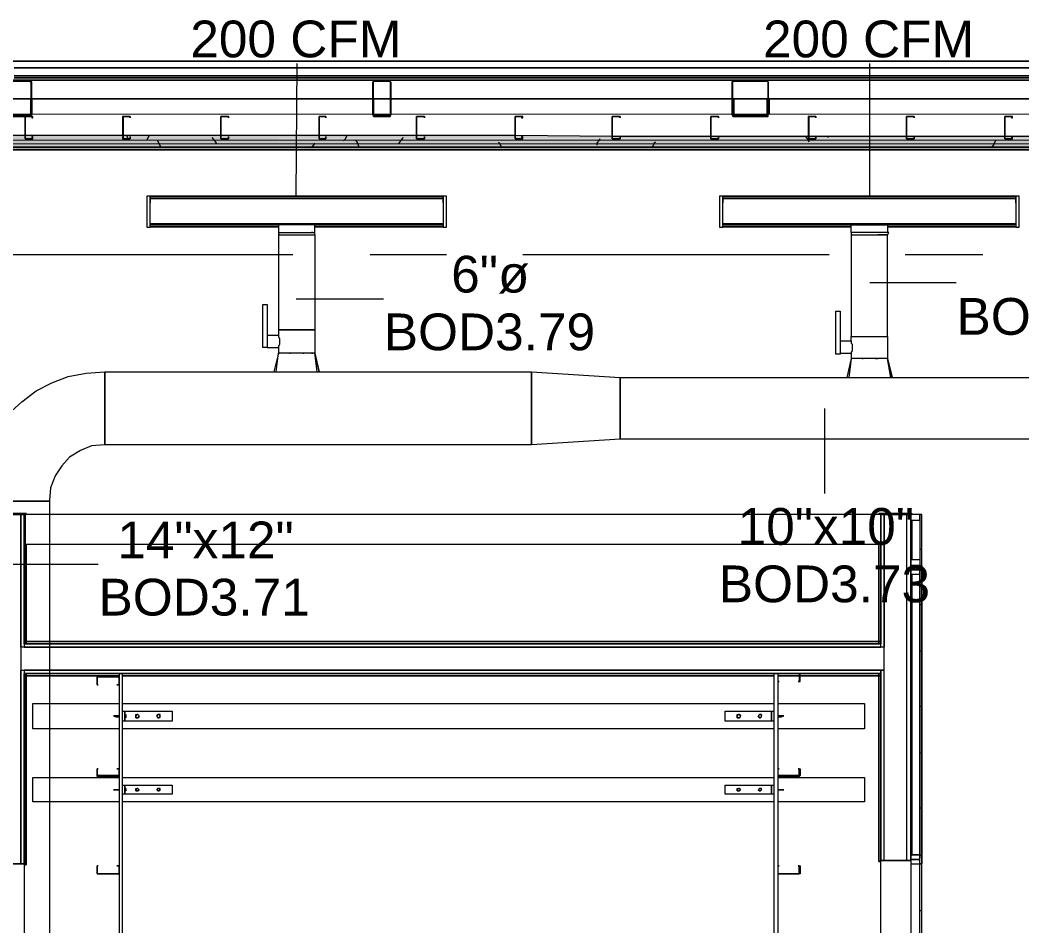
# Model space of a CAD drawing. Header units: metres. Extents: x 39 to 278, y -7 to 151.
# Drawn here: x 78.469 to 82.623, y 45.533 to 49.29 of the extents above; entities that cross this region are included whole.
import ezdxf

# ---------------------------------------------------------------- set-up
doc = ezdxf.new("R2010")
doc.units = ezdxf.units.M
doc.layers.add('HVAC - Ductos', color=5, linetype='Continuous', lineweight=50)
doc.layers.add('PDF_Geometry', color=7, linetype='Continuous', true_color=0xaaaaaa)
doc.layers.add('PDF_Solid Fills', color=7, linetype='Continuous', true_color=0xffffff)
doc.layers.add('PDF_Text', color=7, linetype='Continuous')
doc.styles.add('PDF Helvetica', font='')
doc.styles.get('PDF Helvetica').set_extended_font_data('Helvetica')

msp = doc.modelspace()

# ---------------------------------------------------------------- hatches: boundary and pattern name
at = {"layer": 'PDF_Solid Fills', "lineweight": 0, "transparency": 33554559}
h = msp.add_hatch(color=256, dxfattribs=at)
h.paths.add_polyline_path([(78.5136, 49.0318), (78.509, 48.8989), (78.3716, 48.8943), (78.3716, 48.8989), (78.367, 48.8989), (78.367, 48.8897), (78.5136, 48.8943), (78.5182, 49.0318)])
h.paths.add_polyline_path([(78.5182, 49.0364), (78.5182, 49.041), (78.367, 49.041)])
h.paths.add_polyline_path([(78.367, 49.0318), (78.3624, 49.0318), (78.3624, 48.8989)])
h = msp.add_hatch(color=256, dxfattribs=at)
h.paths.add_polyline_path([(80.0032, 48.8943), (80.0078, 49.0318), (80.0032, 49.0318)])
h.paths.add_polyline_path([(79.9345, 48.8943), (80.0032, 48.8897), (80.0032, 48.8943)])
h.paths.add_polyline_path([(79.9986, 49.0364), (79.9986, 49.041), (79.939, 49.041)])
h.paths.add_polyline_path([(79.9345, 49.0318), (79.9299, 49.0318), (79.9299, 48.8989)])
h = msp.add_hatch(color=256, dxfattribs=at)
h.paths.add_polyline_path([(81.4286, 49.041), (81.5707, 49.0364), (81.5707, 49.041)])
h.paths.add_polyline_path([(81.5707, 48.8989), (81.5662, 48.8989), (81.4241, 48.8943), (81.5707, 48.8897)])
h.paths.add_polyline_path([(81.4241, 49.0318), (81.4195, 49.0318), (81.4195, 48.8989)])
for points in [[(45.1878, 48.7981), (105.8441, 48.7981), (106.0827, 48.7935), (106.0827, 48.8073), (80.9245, 48.8118), (45.1878, 48.8118)], [(105.8441, 48.7797), (106.0811, 48.7752), (106.0827, 48.7752), (106.0827, 48.7935), (75.6353, 48.7981), (45.1878, 48.7981), (45.1878, 48.7797)], [(105.8441, 48.766), (106.0812, 48.7614), (106.0827, 48.7614), (106.0827, 48.7797), (45.1878, 48.7797), (45.1878, 48.766)]]:
    msp.add_hatch(color=256, dxfattribs=at).paths.add_polyline_path(points)

# ---------------------------------------------------------------- linework, layer by layer
at = {"layer": 'HVAC - Ductos', "lineweight": 0}
for points in [[(79.6136, 48.5597), (79.6182, 49.1097)], [(81.9924, 48.5597), (81.9924, 49.1097)], [(80.2232, 48.5368), (80.2232, 48.5597), (80.2232, 48.5551), (79.0086, 48.5551), (79.0086, 48.5597), (79.0086, 48.5368)], [(80.2232, 48.5597), (79.0086, 48.5597)], [(82.5974, 48.5368), (82.5974, 48.5597), (82.5974, 48.5551), (81.3828, 48.5551), (81.3828, 48.5597), (81.3828, 48.5368)], [(82.5974, 48.5597), (81.3828, 48.5597)], [(79.0086, 48.4864), (79.0086, 48.4955), (79.0086, 48.5047)], [(80.2232, 48.5047), (80.2232, 48.4955), (80.2232, 48.4864)], [(81.3828, 48.4864), (81.3828, 48.4955), (81.3828, 48.5047)], [(82.5974, 48.5047), (82.5974, 48.4955), (82.5974, 48.4864)], [(79.5403, 48.4314), (79.0086, 48.4314), (79.0086, 48.436), (79.0086, 48.4543), (79.0086, 48.4635)], [(79.0086, 48.4497), (79.0086, 48.4543), (79.0086, 48.4589)], [(79.0086, 48.436), (79.5403, 48.436)], [(80.2232, 48.4635), (80.2232, 48.4543), (80.2232, 48.436), (80.2232, 48.4314), (79.6916, 48.4314)], [(79.6916, 48.436), (80.2232, 48.436)], [(80.2232, 48.4589), (80.2232, 48.4543), (80.2232, 48.4497)], [(81.9145, 48.4314), (81.3828, 48.4314), (81.3828, 48.436), (81.3828, 48.4543), (81.3828, 48.4635)], [(81.3828, 48.4497), (81.3828, 48.4543), (81.3828, 48.4589)], [(81.3828, 48.436), (81.9145, 48.436)], [(81.9145, 48.4085), (81.9145, 48.3993), (81.9191, 48.3993), (81.9374, 48.3993), (81.9604, 48.3993), (81.9924, 48.3993), (82.02, 48.3993), (82.0428, 48.3993), (82.0612, 48.3993), (82.0658, 48.3993), (82.0703, 48.4085), (82.0612, 48.4085), (82.0474, 48.4085), (82.02, 48.4085), (81.9924, 48.4085), (81.9604, 48.4085), (81.9374, 48.4085), (81.9191, 48.4085), (81.9145, 48.4085), (81.9145, 48.4405), (81.9191, 48.4405), (81.9237, 48.4405), (81.9374, 48.4405), (81.9512, 48.4405), (81.9695, 48.4405), (81.9924, 48.4405), (82.0108, 48.4405), (82.0291, 48.4405), (82.0428, 48.4405), (82.0566, 48.4405), (82.0658, 48.4405), (82.0658, 48.4085)], [(82.5974, 48.4635), (82.5974, 48.4543), (82.5974, 48.436), (82.5974, 48.4314), (82.0658, 48.4314)], [(82.0658, 48.436), (82.5974, 48.436)], [(82.5974, 48.4589), (82.5974, 48.4543), (82.5974, 48.4497)], [(79.687, 48.3993), (79.6916, 48.3993), (79.6916, 48.0051), (79.6824, 48.0051), (79.6686, 48.0051), (79.6549, 48.0051), (79.6366, 48.0051), (79.6136, 48.0051), (79.5953, 48.0051), (79.577, 48.0051), (79.5632, 48.0051), (79.5495, 48.0051), (79.5403, 48.0051), (79.5403, 47.9823), (79.4944, 47.9823), (79.4944, 47.9777), (79.4944, 47.9685), (79.4944, 47.9639), (79.4944, 47.9593), (79.4944, 47.9501), (79.4944, 47.9455), (79.4944, 47.941), (79.4944, 47.9364), (79.4944, 47.9318), (79.5403, 47.9318), (79.5403, 47.9089), (79.5449, 47.9089), (79.5403, 47.9089)], [(79.5449, 48.3993), (79.5403, 48.3993), (79.5403, 48.0051), (79.5495, 48.0051), (79.5632, 48.0051), (79.577, 48.0051), (79.5953, 48.0051), (79.6136, 48.0051), (79.6366, 48.0051), (79.6549, 48.0051), (79.6686, 48.0051), (79.6824, 48.0051), (79.6916, 48.0051), (79.6916, 47.9089), (79.687, 47.9089), (79.6824, 47.9089), (79.6686, 47.9089), (79.6549, 47.9089), (79.6366, 47.9089), (79.6136, 47.9089), (79.5953, 47.9089), (79.577, 47.9089), (79.5632, 47.9089), (79.5495, 47.9089), (79.5449, 47.9089), (79.5403, 47.9089), (79.522, 47.831)], [(79.5403, 48.4085), (79.5449, 48.4085), (79.5586, 48.4085), (79.5862, 48.4085), (79.6136, 48.4085), (79.6458, 48.4085), (79.6686, 48.4085), (79.687, 48.4085), (79.6916, 48.4085)], [(79.5495, 48.3993), (79.5632, 48.3993), (79.577, 48.3993), (79.5862, 48.3993)], [(79.5908, 48.3993), (79.5953, 48.3993), (79.6136, 48.3993), (79.6366, 48.3993), (79.6412, 48.3993)], [(79.6458, 48.3993), (79.6549, 48.3993), (79.6686, 48.3993), (79.6824, 48.3993)], [(79.6824, 48.4085), (79.6778, 48.4085)], [(81.8686, 47.9593), (81.9145, 47.9593), (81.9145, 47.9777), (81.9191, 47.9777), (81.9237, 47.9777), (81.9374, 47.9777), (81.9512, 47.9777), (81.9695, 47.9777), (81.9924, 47.9777), (82.0108, 47.9777), (82.0291, 47.9777), (82.0428, 47.9777), (82.0566, 47.9777), (82.0658, 47.9777), (82.0658, 48.3993), (82.0612, 48.3993), (82.0566, 48.3993), (82.0428, 48.3993), (82.0291, 48.3993), (82.0245, 48.3993)], [(81.9191, 48.3993), (81.9145, 48.3993), (81.9145, 47.9777), (81.9191, 47.9777), (81.9237, 47.9777), (81.9374, 47.9777), (81.9512, 47.9777), (81.9695, 47.9777), (81.9924, 47.9777), (82.0108, 47.9777), (82.0291, 47.9777), (82.0428, 47.9777), (82.0566, 47.9777), (82.0658, 47.9777), (82.0658, 47.886), (82.0612, 47.886), (82.0566, 47.886), (82.0428, 47.886), (82.0291, 47.886), (82.0108, 47.886), (81.9924, 47.886), (81.9695, 47.886), (81.9512, 47.886), (81.9374, 47.886), (81.9237, 47.886), (81.9191, 47.886), (81.9145, 47.886), (81.8962, 47.8081)], [(81.9237, 48.3993), (81.9374, 48.3993), (81.9512, 48.3993), (81.9604, 48.3993)], [(81.9649, 48.3993), (81.9695, 48.3993), (81.9924, 48.3993), (82.0108, 48.3993), (82.0154, 48.3993)], [(81.9924, 48.2022), (82.3499, 48.2022)], [(79.6136, 48.1335), (79.9758, 48.1335)], [(79.5403, 47.9823), (79.5403, 47.9777), (79.5449, 47.9685), (79.5449, 47.9639), (79.5449, 47.9547), (79.5449, 47.9455), (79.5403, 47.9364), (79.5403, 47.9318)], [(81.8686, 47.9547), (81.8686, 47.9501), (81.8686, 47.9455), (81.8686, 47.9364), (81.8686, 47.9318), (81.8686, 47.9272), (81.8686, 47.918), (81.8686, 47.9135), (81.8686, 47.9089), (81.9145, 47.9089), (81.9145, 47.886), (81.9054, 47.8081)], [(81.9145, 47.9593), (81.9145, 47.9547), (81.9145, 47.9501), (81.9191, 47.9455), (81.9191, 47.9364), (81.9191, 47.9272), (81.9191, 47.918), (81.9145, 47.9135), (81.9145, 47.9089)], [(79.5312, 47.831), (79.5403, 47.9089), (79.522, 47.831), (79.5266, 47.831), (79.5312, 47.831), (79.5403, 47.831)], [(79.7099, 47.831), (79.6916, 47.9089), (79.7099, 47.831)], [(79.7008, 47.831), (79.6916, 47.9089)], [(81.9145, 47.886), (81.8962, 47.8081), (81.9008, 47.8081), (81.9054, 47.8081), (81.9145, 47.8081)], [(81.9191, 47.886), (81.9191, 47.886)], [(81.9191, 47.886), (81.9191, 47.886)], [(82.0841, 47.8081), (82.0658, 47.886), (82.0841, 47.8081)], [(82.0795, 47.8081), (82.0658, 47.886)], [(78.422, 47.6568), (78.477, 47.7073), (78.5366, 47.7531), (78.6007, 47.7851), (78.6694, 47.8126), (78.7428, 47.8264), (78.8207, 47.831), (78.8207, 47.5285), (78.7657, 47.5239), (78.7199, 47.5055), (78.674, 47.4781), (78.642, 47.4414), (78.6144, 47.4001), (78.5961, 47.3497), (78.5916, 47.2993), (78.5916, 47.2947), (78.234, 47.2947)], [(79.522, 47.831), (79.522, 47.831)], [(79.5449, 47.831), (79.5632, 47.831)], [(79.5678, 47.831), (79.5724, 47.831), (79.5816, 47.831), (79.5953, 47.831), (79.5999, 47.831), (79.6044, 47.831), (79.6274, 47.831), (79.632, 47.831), (79.6366, 47.831), (79.6503, 47.831), (79.6595, 47.831), (79.664, 47.831), (79.6686, 47.831), (79.687, 47.831)], [(79.6916, 47.831), (79.7008, 47.831), (79.7053, 47.831), (79.7099, 47.831)], [(79.6962, 47.831), (79.6962, 47.831)], [(79.7099, 47.831), (79.7099, 47.831)], [(80.5899, 47.831), (80.9566, 47.8081)], [(80.5899, 47.5285), (80.5899, 47.831)], [(80.9566, 47.8081), (80.9566, 47.5514)], [(81.8962, 47.8081), (81.8962, 47.8081)], [(81.9191, 47.8081), (81.9374, 47.8081)], [(81.942, 47.8081), (81.9466, 47.8081), (81.9558, 47.8081), (81.9695, 47.8081), (81.9741, 47.8081), (81.9787, 47.8081), (82.0016, 47.8081), (82.0062, 47.8081), (82.0108, 47.8081), (82.0245, 47.8081), (82.0337, 47.8081), (82.0382, 47.8081), (82.0428, 47.8081), (82.0612, 47.8081)], [(82.0658, 47.8081), (82.0749, 47.8081), (82.0795, 47.8081), (82.0841, 47.8081)], [(82.0703, 47.8081), (82.0703, 47.8081)], [(82.0841, 47.8081), (82.0841, 47.8081)], [(81.8045, 47.6797), (81.8045, 47.3268)], [(80.9566, 47.5514), (80.5899, 47.5285)], [(78.4128, 47.0335), (78.7932, 47.0335)]]:
    msp.add_lwpolyline(points, dxfattribs=at)
for points in [[(78.9949, 48.5597), (78.9949, 48.4314), (79.0086, 48.4314), (79.0086, 48.5597)], [(80.237, 48.5597), (80.2232, 48.5597), (80.2232, 48.4314), (80.237, 48.4314)], [(81.3691, 48.5597), (81.3691, 48.4314), (81.3828, 48.4314), (81.3828, 48.5597)], [(82.6112, 48.5597), (82.5974, 48.5597), (82.5974, 48.4314), (82.6112, 48.4314)], [(80.2232, 48.4451), (79.0086, 48.4451), (79.0086, 48.5505), (80.2232, 48.5505), (80.2232, 48.4451), (80.2232, 48.4405), (79.0086, 48.4405), (79.0086, 48.4451)], [(79.0086, 48.5414), (79.0086, 48.5368), (79.0086, 48.5323), (79.0086, 48.5368)], [(80.2232, 48.5323), (80.2232, 48.5368), (80.2232, 48.5414), (80.2232, 48.5368)], [(82.5974, 48.4451), (81.3828, 48.4451), (81.3828, 48.5505), (82.5974, 48.5505), (82.5974, 48.4451), (82.5974, 48.4405), (81.3828, 48.4405), (81.3828, 48.4451)], [(81.3828, 48.5414), (81.3828, 48.5368), (81.3828, 48.5323), (81.3828, 48.5368)], [(82.5974, 48.5323), (82.5974, 48.5368), (82.5974, 48.5414), (82.5974, 48.5368)], [(79.5403, 48.4085), (79.5403, 48.3993), (79.5449, 48.3993), (79.5632, 48.3993), (79.5862, 48.3993), (79.6136, 48.3993), (79.6458, 48.3993), (79.6686, 48.3993), (79.687, 48.3993), (79.6916, 48.3993), (79.6916, 48.4085), (79.6916, 48.4405), (79.6824, 48.4405), (79.6686, 48.4405), (79.6549, 48.4405), (79.6366, 48.4405), (79.6136, 48.4405), (79.5953, 48.4405), (79.577, 48.4405), (79.5632, 48.4405), (79.5495, 48.4405), (79.5403, 48.4405)], [(79.4762, 48.1105), (79.4944, 48.1105), (79.4944, 47.9318), (79.4762, 47.9318)], [(81.8504, 48.0831), (81.8686, 48.0831), (81.8686, 47.9043), (81.8504, 47.9043)], [(79.5908, 47.9089), (79.5862, 47.9089)], [(79.6458, 47.9089), (79.6412, 47.9089)], [(79.6824, 47.9089), (79.6778, 47.9089)], [(81.9649, 47.886), (81.9604, 47.886)], [(82.0245, 47.886), (82.02, 47.886), (82.0154, 47.886), (82.02, 47.886)], [(80.5899, 47.5285), (78.8207, 47.5285), (78.8207, 47.831), (80.5899, 47.831)], [(80.9566, 47.8081), (84.527, 47.8081), (84.527, 47.5514), (80.9566, 47.5514)], [(78.234, 45.3285), (78.234, 47.2947), (78.5916, 47.2947), (78.5916, 45.3285)]]:
    msp.add_lwpolyline(points, close=True, dxfattribs=at)
at = {"layer": 'PDF_Geometry', "lineweight": 0}
for points in [[(89.1333, 49.1189), (87.6025, 49.1189), (86.0671, 49.1189), (84.5453, 49.1189), (83.0191, 49.1189), (81.4928, 49.1189), (79.9666, 49.1189), (78.4449, 49.1189), (76.9186, 49.1189), (78.4449, 49.1189), (79.9666, 49.1189), (81.4928, 49.1189), (83.0191, 49.1189), (84.5453, 49.1189), (86.0671, 49.1189), (87.6025, 49.1189), (89.1333, 49.1189)], [(78.4816, 49.1189), (78.4036, 49.1189)], [(80.0078, 49.1189), (79.9299, 49.1189)], [(81.5341, 49.1189), (81.4562, 49.1189)], [(78.509, 48.8897), (78.5136, 48.8897), (78.5182, 48.8989), (78.5182, 49.0318), (78.5136, 49.041), (78.509, 49.041), (78.3716, 49.041), (78.367, 49.041), (78.3624, 49.0318), (78.3624, 48.8989), (78.367, 48.8897), (78.3716, 48.8897), (78.4907, 48.8897)], [(78.509, 49.0364), (78.5136, 49.041)], [(79.939, 49.041), (78.509, 49.041), (79.9666, 49.041), (81.4286, 49.041), (79.9986, 49.041)], [(80.0032, 49.0226), (80.0078, 49.0226)], [(81.5295, 49.0364), (81.5341, 49.041)], [(82.9778, 49.041), (81.5662, 49.041), (83.0191, 49.041), (84.5453, 49.041), (86.0029, 49.041), (84.5499, 49.041)], [(78.5136, 48.8989), (78.5136, 48.9631)], [(78.5182, 48.9631), (78.5182, 48.8989)], [(79.9299, 48.9493), (79.9345, 48.9539)], [(79.9345, 48.9631), (79.9345, 48.8989)], [(80.0078, 48.8989), (80.0078, 48.9631)], [(81.4195, 48.931), (81.4241, 48.9356)], [(81.4286, 48.9631), (81.4286, 48.8989)], [(81.5662, 48.8989), (81.5662, 48.9631)], [(81.5708, 48.9539), (81.5708, 48.9585)], [(81.5754, 48.9631), (81.5754, 48.8989)], [(45.1878, 48.9035), (106.0827, 48.8989)], [(78.4861, 48.8897), (78.4861, 48.8943)], [(78.5136, 48.9172), (78.5182, 48.9218)], [(79.994, 48.8897), (79.9986, 48.8943)], [(80.0032, 48.8989), (80.0078, 48.9035)], [(81.502, 48.8897), (81.5066, 48.8943)], [(78.4861, 48.8118), (78.0828, 48.8118), (77.6794, 48.8118), (77.2715, 48.8118), (76.8682, 48.8118)], [(78.894, 48.8118), (78.4907, 48.8118)], [(81.7358, 48.8073), (81.3324, 48.8073), (80.9245, 48.8073), (80.5212, 48.8118), (80.1132, 48.8118), (79.7099, 48.8118), (79.302, 48.8118), (78.8986, 48.8118)], [(83.7662, 48.8073), (83.3628, 48.8073), (82.955, 48.8073), (82.5516, 48.8073), (82.1437, 48.8073), (81.7404, 48.8073)], [(45.1878, 48.7981), (106.0827, 48.7889)], [(45.1878, 48.7797), (106.0827, 48.7751)], [(106.0827, 48.7614), (45.1878, 48.766)], [(73.9715, 48.7614), (85.9662, 48.7614)], [(85.9662, 48.7614), (73.9715, 48.7614)], [(79.5999, 48.3168), (78.3303, 48.3168)], [(80.237, 48.3168), (79.9208, 48.3168)], [(81.8228, 48.3168), (80.5532, 48.3168)], [(82.46, 48.3168), (82.1391, 48.3168)], [(82.1987, 47.2168), (82.1987, 47.0518), (82.162, 47.0518), (82.162, 47.2168), (82.1987, 47.2168), (82.1987, 47.2397), (82.162, 47.2397), (82.162, 45.8051), (82.162, 47.2397), (82.0382, 47.2397), (78.4907, 47.2397), (78.3624, 47.2397), (78.3624, 47.2443), (78.4953, 47.2443), (78.4953, 47.2397), (78.4953, 47.2443), (78.3624, 47.2443), (78.3624, 47.2397), (78.3624, 45.7913), (78.4907, 45.7913), (78.4907, 46.5797), (78.8803, 46.5797), (78.8803, 42.4959)], [(82.162, 47.2397), (82.0382, 47.2397), (82.162, 47.2397), (82.162, 45.8051), (82.0382, 45.8051), (82.0382, 46.5797), (81.6991, 46.5797)], [(82.1437, 47.2397), (82.162, 47.2397)], [(82.1437, 45.8051), (82.162, 45.8051), (82.162, 47.2397)], [(82.1437, 47.2397), (82.1437, 45.8051)], [(82.162, 47.2397), (82.162, 47.2443), (82.1666, 47.2443)], [(82.162, 47.2443), (82.162, 47.2397)], [(82.162, 47.2443), (82.162, 47.2397)], [(82.162, 47.2397), (82.162, 47.2443), (82.1666, 47.2443)], [(82.162, 47.2397), (82.162, 47.2397)], [(82.1666, 47.2443), (82.1666, 47.2397)], [(82.1666, 47.2443), (82.1666, 47.2397)], [(82.2078, 44.8151), (82.2078, 45.7913), (82.1987, 45.7913), (82.1987, 47.0289), (82.2078, 47.0289), (82.2078, 47.2397), (82.1987, 47.2397), (82.1987, 47.0289), (82.2078, 47.0289), (82.2078, 45.7913), (82.2078, 47.0289), (82.2078, 47.2397), (82.1987, 47.2397)], [(82.162, 47.0518), (82.162, 47.2168)], [(82.2078, 47.0976), (82.1987, 47.093)], [(82.1987, 47.0518), (82.1987, 47.0289), (82.162, 47.0289), (82.1987, 47.0289), (82.1987, 47.0105)], [(82.162, 46.9922), (82.162, 45.8281), (82.1987, 45.8281), (82.1987, 45.8143)], [(82.2078, 46.8685), (82.1987, 46.8639)], [(78.4861, 46.7035), (78.4861, 46.6897)], [(82.0382, 46.7035), (78.4861, 46.7035)], [(78.4861, 46.6897), (82.0382, 46.6897)], [(78.4907, 46.7035), (78.4907, 46.7035)], [(82.0382, 46.7035), (78.4907, 46.7035), (82.0382, 46.7035)], [(82.0382, 46.6897), (82.0382, 46.7035)], [(82.2078, 46.6759), (82.1987, 46.6713)], [(81.612, 42.4959), (81.612, 46.5797), (81.6991, 46.5797), (81.6991, 46.5751), (81.6991, 46.5476), (81.6945, 46.5476), (81.7037, 46.5476), (81.7037, 46.5751), (81.7037, 46.5797), (81.6991, 46.5797), (82.0382, 46.5797), (78.4907, 46.5797), (78.8803, 46.5797)], [(78.4907, 46.5797), (82.0382, 46.5797), (78.4907, 46.5797)], [(78.7886, 46.5659), (78.7886, 46.5659)], [(78.7886, 46.5659), (78.7886, 46.5659)], [(78.8803, 46.5659), (78.8803, 46.5659)], [(78.8803, 46.5659), (78.8803, 46.5659)], [(78.894, 42.4959), (78.894, 46.5797), (81.5936, 46.5797), (81.5936, 42.4959)], [(78.894, 46.5797), (81.5936, 46.5797)], [(81.612, 46.5797), (81.612, 46.5797)], [(82.0382, 46.5797), (82.0382, 46.5797)], [(82.0382, 46.5797), (82.0382, 46.5797)], [(78.7932, 46.5339), (78.7932, 46.5339)], [(78.8712, 46.5339), (78.8712, 46.5339)], [(81.6166, 46.5476), (81.6166, 46.5476)], [(81.6945, 46.5476), (81.6945, 46.5476)], [(78.8803, 46.3505), (78.5228, 46.3505), (78.5228, 46.4559), (78.8803, 46.4559)], [(78.894, 46.4559), (81.5936, 46.4559)], [(81.612, 46.4559), (81.9695, 46.4559), (81.9695, 46.3505), (81.612, 46.3505)], [(82.2078, 46.4468), (82.1987, 46.4422)], [(78.8803, 46.4055), (78.8666, 46.4055), (78.8574, 46.4055), (78.8666, 46.4009), (78.8803, 46.4009)], [(78.8666, 46.4055), (78.8666, 46.4055)], [(78.8666, 46.4009), (78.8666, 46.4055)], [(78.894, 46.4239), (78.9032, 46.4239), (79.1003, 46.4239), (79.1003, 46.3826), (78.9032, 46.3826), (78.894, 46.3826)], [(78.9078, 46.4101), (78.9032, 46.4055)], [(78.9032, 46.4009), (78.9078, 46.3963)], [(81.5845, 46.4055), (81.5845, 46.4101)], [(81.5845, 46.3963), (81.5845, 46.4009)], [(81.612, 46.4009), (81.6258, 46.4009), (81.6349, 46.4055), (81.6258, 46.4055), (81.612, 46.4055)], [(81.6258, 46.4055), (81.6258, 46.4009)], [(81.5936, 46.3505), (78.894, 46.3505)], [(82.2078, 46.2497), (82.1987, 46.2497)], [(78.7932, 46.1855), (78.7932, 46.1855)], [(78.8712, 46.1855), (78.8712, 46.1855)], [(81.612, 46.1581), (81.6991, 46.1581), (81.6991, 46.1855), (81.6945, 46.1855), (81.7037, 46.1855), (81.7037, 46.1581), (81.6991, 46.1535), (81.612, 46.1535)], [(81.6166, 46.1855), (81.6166, 46.1855)], [(81.6945, 46.1855), (81.6945, 46.1855)], [(78.8803, 46.0481), (78.5228, 46.0481), (78.5228, 46.1489), (78.8803, 46.1489)], [(78.7886, 46.1581), (78.7886, 46.1581)], [(78.8803, 46.1581), (78.8803, 46.1581)], [(78.894, 46.1489), (81.5936, 46.1489)], [(81.612, 46.1581), (81.612, 46.1581)], [(81.612, 46.1535), (81.612, 46.1535)], [(81.612, 46.1489), (81.9695, 46.1489), (81.9695, 46.0481), (81.612, 46.0481)], [(81.6991, 46.1581), (81.6991, 46.1581)], [(78.894, 46.1168), (78.9032, 46.1168), (79.1003, 46.1168), (79.1003, 46.0801), (78.9032, 46.0801), (78.894, 46.0801)], [(78.9078, 46.1031), (78.9032, 46.1031)], [(81.5845, 46.1031), (81.5845, 46.1031)], [(78.8666, 46.0985), (78.8574, 46.0985), (78.8666, 46.0985)], [(78.8803, 46.0985), (78.8666, 46.0985), (78.8803, 46.0985)], [(78.8666, 46.0985), (78.8666, 46.0985)], [(78.9032, 46.0939), (78.9078, 46.0939)], [(81.5845, 46.0939), (81.5845, 46.0939)], [(81.6258, 46.0985), (81.612, 46.0985), (81.6258, 46.0985)], [(81.6349, 46.0985), (81.6258, 46.0985), (81.6349, 46.0985)], [(81.6258, 46.0985), (81.6258, 46.0985)], [(81.5936, 46.0481), (78.894, 46.0481)], [(82.2078, 46.0251), (82.1987, 46.0205)], [(82.2078, 45.8281), (82.1987, 45.8235)], [(78.7932, 45.7822), (78.7932, 45.7822)], [(78.8712, 45.7822), (78.8712, 45.7822)], [(81.6166, 45.7822), (81.6166, 45.7822)], [(81.6945, 45.7822), (81.6945, 45.7822)], [(82.0382, 45.8051), (82.0382, 45.8051)], [(82.162, 45.7913), (82.1987, 45.7913), (82.1987, 45.8097), (82.162, 45.8097), (82.1987, 45.8097)], [(82.162, 45.8051), (82.162, 45.8051)], [(82.2078, 40.9055), (82.1987, 40.9055), (82.1987, 41.8817), (82.2078, 41.8817), (82.2078, 42.858), (82.1987, 42.858), (82.1987, 43.8389), (82.2078, 43.8389), (82.2078, 44.8151), (82.1987, 44.8151), (82.1987, 45.7913), (82.2078, 45.7913)], [(78.7886, 45.7501), (78.7886, 45.7501)], [(78.7886, 45.7501), (78.7886, 45.7501)], [(78.8803, 45.7501), (78.8803, 45.7501)], [(78.8803, 45.7501), (78.8803, 45.7501)], [(81.612, 45.7501), (81.612, 45.7501)], [(81.612, 45.7501), (81.612, 45.7501)], [(81.6991, 45.7501), (81.6991, 45.7501)], [(82.2078, 45.5989), (82.1987, 45.5943)]]:
    msp.add_lwpolyline(points, dxfattribs=at)
for points in [[(79.9666, 49.0914), (78.4449, 49.0914)], [(79.9666, 49.0593), (78.4449, 49.0593)], [(79.9666, 49.0501), (78.4449, 49.0501)], [(81.4928, 49.0914), (79.9666, 49.0914)], [(81.4928, 49.0593), (79.9666, 49.0593)], [(81.4928, 49.0501), (79.9666, 49.0501)], [(83.0191, 49.0914), (81.4928, 49.0914)], [(83.0191, 49.0593), (81.4928, 49.0593)], [(83.0191, 49.0501), (81.4928, 49.0501)], [(78.5136, 48.8989), (78.509, 48.8943), (78.3716, 48.8943), (78.367, 48.8989), (78.367, 49.0318), (78.3716, 49.0364), (78.509, 49.0364), (78.5136, 49.0318)], [(80.0078, 49.0318), (80.0032, 49.0364), (79.9986, 49.041), (79.939, 49.041), (79.9345, 49.0364), (79.9299, 49.0318), (79.9299, 48.8989), (79.9345, 48.8897), (79.939, 48.8897), (79.9986, 48.8897), (80.0032, 48.8897), (80.0078, 48.8989)], [(79.939, 49.0364), (79.9986, 49.0364), (80.0032, 49.0364), (80.0032, 49.0318), (80.0032, 48.8989), (80.0032, 48.8943), (79.9986, 48.8943), (79.939, 48.8943), (79.9345, 48.8943), (79.9345, 48.8989), (79.9345, 49.0318), (79.9345, 49.0364)], [(81.4286, 48.8897), (81.5662, 48.8897), (81.5708, 48.8897), (81.5708, 48.8989), (81.5708, 49.0318), (81.5708, 49.041), (81.5662, 49.041), (81.4286, 49.041), (81.4241, 49.041), (81.4195, 49.0318), (81.4195, 48.8989), (81.4241, 48.8897)], [(81.5708, 48.8989), (81.5662, 48.8943), (81.4286, 48.8943), (81.4241, 48.8943), (81.4241, 48.8989), (81.4241, 49.0318), (81.4241, 49.0364), (81.4286, 49.0364), (81.5662, 49.0364), (81.5708, 49.0318)], [(78.4449, 48.9631), (78.5136, 48.9631), (78.4449, 48.9631), (78.367, 48.9631)], [(78.5182, 48.9631), (79.9299, 48.9631)], [(79.9345, 48.9631), (79.9666, 48.9631), (80.0032, 48.9631), (79.9666, 48.9631)], [(80.0078, 48.9631), (81.4195, 48.9631)], [(81.4241, 48.9631), (81.4928, 48.9631), (81.5708, 48.9631), (82.9687, 48.9631), (81.5708, 48.9631), (81.4928, 48.9631)], [(78.5228, 48.8897), (78.4907, 48.8897), (78.4907, 48.7981), (78.5228, 48.7981), (78.5228, 48.8073), (78.5182, 48.8073), (78.5182, 48.7981), (78.4907, 48.7981), (78.4907, 48.8897), (78.5182, 48.8897), (78.5182, 48.8851), (78.5228, 48.8851)], [(78.9262, 48.8897), (78.8986, 48.8897), (78.894, 48.8897), (78.894, 48.7981), (78.8986, 48.7981), (78.9262, 48.7981), (78.9262, 48.8073), (78.9262, 48.7981), (78.8986, 48.7981), (78.8986, 48.8897), (78.9262, 48.8897), (78.9262, 48.8851)], [(79.334, 48.8897), (79.302, 48.8897), (79.302, 48.7981), (79.334, 48.7981), (79.334, 48.8073), (79.334, 48.7981), (79.302, 48.7981), (79.302, 48.8897), (79.334, 48.8897), (79.334, 48.8851)], [(79.7374, 48.8897), (79.7099, 48.8897), (79.7099, 48.7981), (79.7374, 48.7981), (79.7374, 48.8073), (79.7374, 48.7981), (79.7099, 48.7981), (79.7099, 48.8897), (79.7374, 48.8897), (79.7374, 48.8851)], [(80.1453, 48.8897), (80.1178, 48.8897), (80.1132, 48.8897), (80.1132, 48.7981), (80.1178, 48.7981), (80.1453, 48.7981), (80.1453, 48.8073), (80.1453, 48.7981), (80.1178, 48.7981), (80.1132, 48.7981), (80.1132, 48.8897), (80.1178, 48.8897), (80.1453, 48.8897), (80.1453, 48.8851)], [(80.5532, 48.8897), (80.5212, 48.8897), (80.5212, 48.7981), (80.5532, 48.7981), (80.5532, 48.8073), (80.5486, 48.8073), (80.5486, 48.7981), (80.5212, 48.7981), (80.5212, 48.8897), (80.5486, 48.8897), (80.5486, 48.8851), (80.5532, 48.8851)], [(80.9566, 48.8897), (80.9291, 48.8897), (80.9245, 48.8897), (80.9245, 48.7981), (80.9291, 48.7981), (80.9566, 48.7981), (80.9566, 48.8073), (80.9566, 48.7981), (80.9291, 48.7981), (80.9245, 48.7981), (80.9245, 48.8897), (80.9291, 48.8897), (80.9566, 48.8897), (80.9566, 48.8851)], [(81.3645, 48.8897), (81.3324, 48.8897), (81.3324, 48.7981), (81.3645, 48.7981), (81.3645, 48.8073), (81.3645, 48.7981), (81.3324, 48.7981), (81.3324, 48.8897), (81.3645, 48.8897), (81.3645, 48.8851)], [(81.7678, 48.8897), (81.7404, 48.8897), (81.7358, 48.8897), (81.7358, 48.7981), (81.7404, 48.7981), (81.7678, 48.7981), (81.7678, 48.8073), (81.7678, 48.7981), (81.7404, 48.7981), (81.7404, 48.8897), (81.7678, 48.8897), (81.7678, 48.8851)], [(82.1758, 48.8897), (82.1437, 48.8897), (82.1437, 48.7981), (82.1758, 48.7981), (82.1758, 48.8073), (82.1758, 48.7981), (82.1437, 48.7981), (82.1437, 48.8897), (82.1758, 48.8897), (82.1758, 48.8851)], [(82.5837, 48.8897), (82.5516, 48.8897), (82.5516, 48.7981), (82.5837, 48.7981), (82.5837, 48.8073), (82.5791, 48.8073), (82.5791, 48.7981), (82.5516, 48.7981), (82.5516, 48.8897), (82.5791, 48.8897), (82.5791, 48.8851), (82.5837, 48.8851)], [(73.9715, 48.7614), (85.9662, 48.7614)], [(73.9715, 48.7522), (85.9662, 48.7522)], [(73.9715, 48.7522), (85.9662, 48.7522)], [(78.3578, 47.2443), (78.3624, 47.2443), (78.3624, 47.2397), (78.4861, 47.2397), (78.3624, 47.2397), (78.3624, 47.2443), (78.3578, 47.2443), (78.3578, 47.2397)], [(78.3807, 45.7913), (78.3807, 47.2397), (78.4724, 47.2397), (78.4724, 45.7913)], [(78.4724, 46.6897), (78.4724, 47.2397), (78.4861, 47.2397), (78.4861, 46.6897)], [(78.4861, 46.7035), (78.4861, 47.2397), (78.4907, 47.2397), (78.4907, 47.1159), (78.4907, 46.7035)], [(82.0291, 47.2443), (82.162, 47.2443), (82.0291, 47.2443), (82.0291, 47.2397)], [(82.0382, 47.2397), (82.0382, 46.7035), (82.0382, 47.1159)], [(82.0382, 46.6897), (82.0382, 47.2397), (82.052, 47.2397), (82.052, 46.6897)], [(82.052, 45.8051), (82.052, 47.2397), (82.1437, 47.2397), (82.1437, 45.8051)], [(82.1666, 47.0518), (82.1666, 47.2168)], [(78.4907, 47.1159), (78.4907, 46.7035), (82.0382, 46.7035), (82.0382, 47.1159)], [(78.4953, 46.7035), (78.4953, 47.1159)], [(82.0291, 47.1159), (82.0291, 46.7035)], [(82.162, 47.0105), (82.1987, 47.0105), (82.1987, 45.8281), (82.162, 45.8281), (82.162, 46.9922), (82.1987, 46.9922), (82.1987, 47.0105)], [(82.1666, 45.8281), (82.1666, 46.9922)], [(82.052, 46.5935), (82.052, 46.6897), (78.4724, 46.6897), (78.4724, 46.5935)], [(78.4907, 46.7126), (82.0382, 46.7126)], [(82.0382, 46.7035), (78.4907, 46.7035)], [(78.4861, 46.5935), (78.4861, 45.7913), (78.4724, 45.7913), (78.4724, 46.5935)], [(78.4861, 46.5935), (78.4861, 46.5797), (82.0382, 46.5797), (82.0382, 46.5935)], [(78.4861, 45.7868), (78.4953, 45.7868), (78.4953, 46.5797), (78.4953, 45.7868)], [(78.4861, 45.7913), (78.4861, 46.5797), (78.4907, 46.5797), (78.4907, 45.7913)], [(78.4907, 46.5705), (78.8803, 46.5705)], [(78.7886, 46.5659), (78.8803, 46.5659), (78.8803, 46.5339), (78.8712, 46.5339), (78.8803, 46.5339), (78.8803, 46.5659), (78.7886, 46.5659), (78.7886, 46.5339)], [(78.894, 46.5705), (81.5936, 46.5705)], [(81.612, 46.5705), (81.6991, 46.5705)], [(81.7037, 46.5705), (82.0382, 46.5705)], [(82.0291, 45.8005), (82.0291, 46.5797), (82.0291, 45.8005), (82.0382, 45.8005)], [(82.052, 46.5935), (82.0382, 46.5935), (82.0382, 45.8051), (82.052, 45.8051)], [(82.0382, 46.5797), (82.0382, 45.8051)], [(78.7932, 46.5339), (78.7886, 46.5339)], [(81.6166, 46.5476), (81.612, 46.5476)], [(78.4907, 46.4697), (78.4907, 45.7913)], [(82.1437, 45.8051), (82.0566, 45.8051), (82.0382, 45.8051), (82.0382, 46.4697), (82.0382, 45.8051), (82.0566, 45.8051)], [(78.9032, 46.3826), (78.9032, 46.4239)], [(78.9078, 46.4055), (78.9078, 46.4101), (78.9078, 46.4055), (78.9078, 46.3963), (78.9078, 46.4055), (78.9078, 46.4101), (78.9078, 46.4055), (78.9078, 46.3963)], [(78.9628, 46.4055), (78.9582, 46.4101), (78.9536, 46.4101), (78.949, 46.4055), (78.949, 46.3963), (78.9582, 46.3963), (78.9628, 46.4009)], [(78.949, 46.4055), (78.949, 46.4101), (78.9582, 46.4101), (78.9628, 46.4055), (78.9582, 46.3963), (78.949, 46.3963)], [(79.0499, 46.4055), (79.0499, 46.4101), (79.0407, 46.4101), (79.0362, 46.4055), (79.0407, 46.3963), (79.0453, 46.3963), (79.0499, 46.4009)], [(79.0362, 46.4055), (79.0407, 46.4101), (79.0453, 46.4101), (79.0499, 46.4055), (79.0453, 46.3963), (79.0407, 46.3963)], [(81.5936, 46.3826), (81.5845, 46.3826), (81.392, 46.3826), (81.392, 46.4239), (81.5845, 46.4239), (81.5936, 46.4239)], [(81.4562, 46.4055), (81.4516, 46.4101), (81.447, 46.4101), (81.4424, 46.4055), (81.4424, 46.3963), (81.4516, 46.3963), (81.4562, 46.4009)], [(81.4424, 46.4055), (81.4424, 46.4101), (81.4516, 46.4101), (81.4562, 46.4055), (81.4516, 46.3963), (81.4424, 46.3963)], [(81.5432, 46.4055), (81.5432, 46.4101), (81.5341, 46.4101), (81.5295, 46.4055), (81.5341, 46.3963), (81.5386, 46.3963), (81.5432, 46.4009)], [(81.5295, 46.4055), (81.5341, 46.4101), (81.5386, 46.4101), (81.5432, 46.4055), (81.5386, 46.3963), (81.5341, 46.3963)], [(81.5845, 46.3826), (81.5845, 46.4239)], [(81.5845, 46.4055), (81.5845, 46.4101), (81.5845, 46.4055), (81.5845, 46.3963), (81.5845, 46.4055), (81.5845, 46.4101), (81.5845, 46.4055), (81.5845, 46.3963)], [(78.7886, 46.1581), (78.8803, 46.1581), (78.8803, 46.1855), (78.8712, 46.1855), (78.8803, 46.1855), (78.8803, 46.1581), (78.8803, 46.1535), (78.7886, 46.1535), (78.7886, 46.1581), (78.7886, 46.1855)], [(78.7932, 46.1855), (78.7886, 46.1855)], [(81.6166, 46.1855), (81.612, 46.1855)], [(78.9032, 46.0801), (78.9032, 46.1168)], [(78.9078, 46.0985), (78.9078, 46.1031), (78.9078, 46.0985), (78.9078, 46.0939), (78.9078, 46.0985), (78.9078, 46.1031), (78.9078, 46.0985), (78.9078, 46.0939)], [(78.9628, 46.0985), (78.9582, 46.1031), (78.9536, 46.1031), (78.949, 46.0985), (78.949, 46.0939), (78.9582, 46.0939)], [(78.949, 46.0985), (78.949, 46.1031), (78.9582, 46.1031), (78.9628, 46.0985), (78.9582, 46.0939), (78.949, 46.0939)], [(79.0499, 46.0985), (79.0499, 46.1031), (79.0407, 46.1031), (79.0362, 46.0985), (79.0407, 46.0939), (79.0453, 46.0939)], [(79.0362, 46.0985), (79.0407, 46.1031), (79.0453, 46.1031), (79.0499, 46.0985), (79.0453, 46.0939), (79.0407, 46.0939)], [(81.5936, 46.0801), (81.5845, 46.0801), (81.392, 46.0801), (81.392, 46.1168), (81.5845, 46.1168), (81.5936, 46.1168)], [(81.4562, 46.0985), (81.4516, 46.1031), (81.447, 46.1031), (81.4424, 46.0985), (81.4424, 46.0939), (81.4516, 46.0939)], [(81.4424, 46.0985), (81.4424, 46.1031), (81.4516, 46.1031), (81.4562, 46.0985), (81.4516, 46.0939), (81.4424, 46.0939)], [(81.5432, 46.0985), (81.5432, 46.1031), (81.5341, 46.1031), (81.5295, 46.0985), (81.5341, 46.0939), (81.5386, 46.0939)], [(81.5295, 46.0985), (81.5341, 46.1031), (81.5386, 46.1031), (81.5432, 46.0985), (81.5386, 46.0939), (81.5341, 46.0939)], [(81.5845, 46.0801), (81.5845, 46.1168)], [(81.5845, 46.0985), (81.5845, 46.1031), (81.5845, 46.0985), (81.5845, 46.0939), (81.5845, 46.0985), (81.5845, 46.1031), (81.5845, 46.0985), (81.5845, 46.0939)], [(82.0382, 45.8051), (82.162, 45.8051), (82.1482, 45.8051), (82.162, 45.8051), (82.162, 40.9055), (82.0382, 40.9055), (82.0382, 42.3722), (78.4861, 42.3722), (78.4861, 40.9055), (78.3624, 40.9055), (78.3624, 45.7913), (78.3257, 45.7913), (78.3624, 45.7913), (78.4861, 45.7913), (78.4861, 42.4959), (82.0382, 42.4959)], [(78.7886, 45.7501), (78.8803, 45.7501), (78.8803, 45.7822), (78.8712, 45.7822), (78.8803, 45.7822), (78.8803, 45.7501), (78.7886, 45.7501), (78.7886, 45.7822)], [(78.7932, 45.7822), (78.7886, 45.7822)], [(81.6991, 45.7501), (81.6991, 45.7822), (81.6945, 45.7822), (81.7037, 45.7822), (81.7037, 45.7501), (81.6991, 45.7501), (81.612, 45.7501)], [(81.6166, 45.7822), (81.612, 45.7822)]]:
    msp.add_lwpolyline(points, close=True, dxfattribs=at)
at = {"layer": 'PDF_Geometry', "color": 254, "lineweight": 0, "true_color": 0xd2d2d2}
for points in [[(81.3324, 48.8393), (81.3324, 48.8439)], [(79.302, 48.821), (79.302, 48.8256)], [(80.9245, 48.8164), (80.9245, 48.8164)], [(78.8986, 48.7981), (78.8986, 48.7981)]]:
    msp.add_lwpolyline(points, dxfattribs=at)
at = {"layer": 'PDF_Geometry', "color": 254, "lineweight": 0, "true_color": 0xeaeaea}
for points in [[(78.917, 48.7981), (78.9124, 48.8118)], [(79.0041, 48.8118), (78.9949, 48.7935)], [(79.2836, 48.7751), (79.2836, 48.7797), (79.2745, 48.7935), (79.2653, 48.8027)], [(79.8245, 48.8118), (79.8153, 48.7935), (79.8108, 48.7889)], [(80.0582, 48.8027), (80.049, 48.7935), (80.0399, 48.7797), (80.0399, 48.7751)], [(81.7404, 48.7843), (81.7358, 48.7935), (81.7266, 48.8073)], [(81.8182, 48.8073), (81.8182, 48.8027)], [(78.9949, 48.7935), (78.9949, 48.7935)], [(79.0544, 48.7614), (79.0453, 48.7797), (79.0407, 48.7889)], [(79.4074, 48.7614), (79.4074, 48.766)], [(79.6916, 48.7797), (79.6778, 48.7614)], [(79.6916, 48.7797), (79.6916, 48.7797)], [(79.8749, 48.7614), (79.8703, 48.7797), (79.8612, 48.7935)], [(80.4662, 48.7614), (80.457, 48.7797), (80.4524, 48.7843)], [(80.8741, 48.7981), (80.8695, 48.7935), (80.8604, 48.7797), (80.8604, 48.7706)], [(81.1032, 48.7843), (81.0986, 48.7797), (81.0895, 48.7614)], [(82.5149, 48.7935), (82.5058, 48.7751), (82.4966, 48.7614)]]:
    msp.add_lwpolyline(points, dxfattribs=at)

# ---------------------------------------------------------------- texts
at = {"layer": 'PDF_Text', "lineweight": 0, "char_height": 0.15247, "attachment_point": 4, "style": 'PDF Helvetica'}
for s, insert in [('200 CFM', (79.175, 49.2106)), ('200 CFM', (81.5493, 49.2106)), ('6"ø', (80.2567, 48.2343)), ('BOD3.79', (82.3514, 48.0601)), ('BOD3.79', (79.9771, 47.9959)), ('10"x10"', (81.4438, 47.1892)), ('14"x12"', (78.8725, 47.1342)), ('BOD3.73', (81.3659, 46.9509)), ('BOD3.71', (78.7946, 46.8959))]:
    msp.add_mtext(s, dxfattribs=dict(at, insert=insert))

doc.saveas('drawing.dxf')
